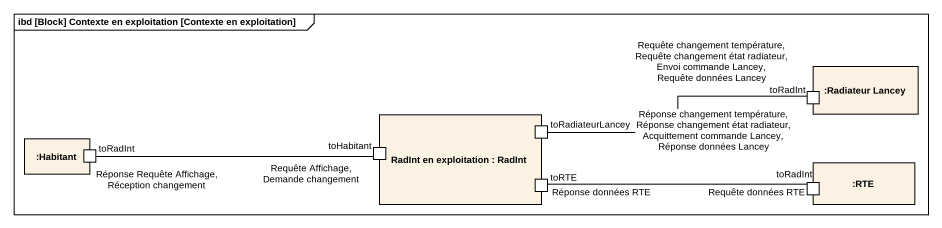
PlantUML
@startuml
mainframe ibd [Block] Contexte en exploitation [Contexte en exploitation]
rectangle ":Radiateur Lancey" as Radiateur_Lancey {
  port toRadInt
}
rectangle ":Habitant" as Habitant {
  port "toRadInt" as toRadInt_2
}
rectangle "RadInt en exploitation : RadInt" as RadInt_en_exploitation {
  port toHabitant
  port toRadiateurLancey
  port toRTE
}
rectangle ":RTE" as RTE {
  port "toRadInt" as toRadInt_3
}
toRadiateurLancey -right- toRadInt : Requête changement température, Requête changement état radiateur, Envoi commande Lancey, Requête données Lancey\nRéponse changement température, Réponse changement état radiateur, Acquittement commande Lancey, Réponse données Lancey
toRadInt_2 -right- toHabitant : Requête Affichage, Demande changement\nRéponse Requête Affichage, Réception changement
toRTE -right- toRadInt_3 : Requête données RTE\nRéponse données RTE
@enduml
